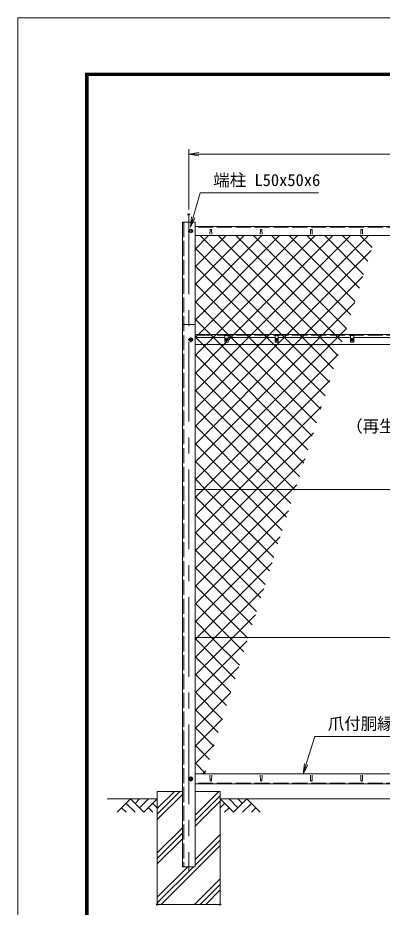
# Model space of a CAD drawing. Units: millimetres, scale not verified. Extents: x -4200 to 4200, y -2970 to 2970.
# Drawn here: x -4200 to -2750, y -573 to 2970 of the extents above; entities that cross this region are included whole.
import ezdxf
from ezdxf.enums import TextEntityAlignment as Align

# ---------------------------------------------------------------- set-up
doc = ezdxf.new("R2010")
doc.units = ezdxf.units.MM
doc.header["$LTSCALE"] = 10
doc.header["$PDMODE"] = 32
doc.header["$PDSIZE"] = 5
doc.linetypes.add('DASHED', pattern=[7.5, 6, -1.5])
doc.linetypes.add('USER1', pattern=[50.8, 31.75, -6.35, 6.35, -6.35])
for name, color, linetype, lineweight in [('0-0_D-STR1', 1, 'Continuous', 18), ('0-1_D-STR-DIM', 7, 'Continuous', 13), ('0-2_0', 7, 'Continuous', 18), ('0-5_D-STR3', 3, 'Continuous', 13), ('0-6_D-BMK', 2, 'USER1', 13), ('0-7_D-STR2', 7, 'Continuous', 13), ('0-8_D-STR-TXT', 7, 'Continuous', 13), ('0-9_D-TTL', 7, 'Continuous', 18), ('0-B_D-BGD', 7, 'Continuous', 18), ('0-C_D-STR4', 7, 'Continuous', 18), ('0-D_D-DCR-HCH', 7, 'Continuous', 13)]:
    doc.layers.add(name, color=color, linetype=linetype, lineweight=lineweight)
doc.layers.add('0-3_Defpoints', color=7, linetype='Continuous')
doc.styles.add('ＭＳ ゴシック', font='')
doc.styles.get('ＭＳ ゴシック').set_extended_font_data('MS Gothic')

# ---------------------------------------------------------------- blocks, each defined once
blk = doc.blocks.new('_Open')
at = {"layer": '0-2_0'}
blk.add_line((-10, 1.667), (0, 0), dxfattribs=at)
blk.add_lwpolyline([(-10, -1.667), (0, 0), (-10, 0)], dxfattribs=at)

msp = doc.modelspace()

# ---------------------------------------------------------------- linework, layer by layer
at = {"layer": '0-0_D-STR1'}
for p, q in [((-3544.9, 2156), (-3544.9, -411.84)), ((-3544.9, 2156), (-3494.9, 2156)), ((-3494.9, -411.84), (-3494.9, 2156)), ((-1547.9, 2138.33), (-3494.9, 2138.33)), ((-1547.9, 2102.07), (-3494.9, 2102.07)), ((-3434.9, 2125.2), (-3435.65, 2107.45)), ((-3428.9, 2125.2), (-3428.15, 2107.45)), ((-3234.9, 2125.2), (-3235.65, 2107.45)), ((-3228.9, 2125.2), (-3228.15, 2107.45)), ((-3034.9, 2125.2), (-3035.65, 2107.45)), ((-3028.9, 2125.2), (-3028.15, 2107.45)), ((-2834.9, 2125.2), (-2835.65, 2107.45)), ((-2828.9, 2125.2), (-2828.15, 2107.45)), ((-3544.9, 1748.16), (-3494.9, 1748.16)), ((-1547.9, 1708.16), (-3494.9, 1708.16)), ((-3494.9, 1668.16), (-1547.9, 1668.16)), ((-3494.9, -41.84), (-1547.9, -41.84)), ((-3434.9, -68.71), (-3435.65, -47.21)), ((-3428.9, -68.71), (-3428.15, -47.21)), ((-3234.9, -68.71), (-3235.65, -47.21)), ((-3228.9, -68.71), (-3228.15, -47.21)), ((-3034.9, -68.71), (-3035.65, -47.21)), ((-3028.9, -68.71), (-3028.15, -47.21)), ((-2834.9, -68.71), (-2835.65, -47.21)), ((-2828.9, -68.71), (-2828.15, -47.21)), ((-1547.9, -81.84), (-3494.9, -81.84)), ((-3544.9, -411.84), (-3494.9, -411.84))]:
    msp.add_line(p, q, dxfattribs=at)
at = {"layer": '0-0_D-STR1', "linetype": 'DASHED'}
for p, q in [((-3538.9, 2156), (-3538.9, -411.84)), ((-1547.9, 2135.61), (-3494.9, 2135.61)), ((-1547.9, 1705.16), (-3494.9, 1705.16)), ((-1547.9, -78.84), (-3494.9, -78.84))]:
    msp.add_line(p, q, dxfattribs=at)
at = {"layer": '0-0_D-STR1'}
for centre, start, end in [((-3431.9, 2123.95), 22.61986, 157.38014), ((-3231.9, 2123.95), 22.61986, 157.38014), ((-3031.9, 2123.95), 22.61986, 157.38014), ((-2831.9, 2123.95), 22.61986, 157.38014), ((-3431.9, -67.46), 202.61986, 337.38014), ((-3231.9, -67.46), 202.61986, 337.38014), ((-3031.9, -67.46), 202.61986, 337.38014), ((-2831.9, -67.46), 202.61986, 337.38014)]:
    msp.add_arc(centre, 3.25, start, end, dxfattribs=at)
at = {"layer": '0-1_D-STR-DIM'}
for p, q in [((-3519.9, 2206.66), (-3519.9, 2446.66)), ((-3519.9, 2426.66), (-1519.9, 2426.66))]:
    msp.add_line(p, q, dxfattribs=at)
at = {"layer": '0-3_Defpoints'}
for p in [(-3519.9, 2186.66), (-3644.9, -561.84), (-3394.9, -561.84)]:
    msp.add_point(p, dxfattribs=at)
at = {"layer": '0-5_D-STR3'}
for p, q in [((-3505.4, 1684.41), (-3505.4, 1691.91)), ((-3376.4, 1696.16), (-3494.9, 1696.16)), ((-3371.73, 1688.55), (-3373.25, 1688.53)), ((-3373.25, 1688.53), (-3373.25, 1687.8)), ((-3373.25, 1688.53), (-3373.25, 1687.8)), ((-3371.73, 1687.77), (-3373.25, 1687.8)), ((-3370.8, 1689.03), (-3371.73, 1688.55)), ((-3370.8, 1687.3), (-3371.73, 1687.77)), ((-3370.78, 1689.04), (-3370.29, 1689.97)), ((-3370.78, 1687.28), (-3370.29, 1686.36)), ((-3370.26, 1691.51), (-3370.29, 1689.97)), ((-3370.29, 1691.51), (-3369.53, 1691.51)), ((-3370.26, 1684.81), (-3370.29, 1686.36)), ((-3370.26, 1684.81), (-3369.53, 1684.81)), ((-3369.53, 1691.51), (-3369.5, 1689.97)), ((-3369.53, 1684.81), (-3369.5, 1686.36)), ((-3369.01, 1689.04), (-3369.5, 1689.97)), ((-3369.01, 1687.28), (-3369.5, 1686.36)), ((-3369, 1689.03), (-3368.07, 1688.55)), ((-3369, 1687.3), (-3368.07, 1687.77)), ((-3368.07, 1687.77), (-3366.55, 1687.8)), ((-3176.4, 1696.16), (-3363.4, 1696.16)), ((-3171.73, 1688.55), (-3173.25, 1688.53)), ((-3173.25, 1688.53), (-3173.25, 1687.8)), ((-3173.25, 1688.53), (-3173.25, 1687.8)), ((-3171.73, 1687.77), (-3173.25, 1687.8)), ((-3170.8, 1689.03), (-3171.73, 1688.55)), ((-3170.8, 1687.3), (-3171.73, 1687.77)), ((-3170.78, 1689.04), (-3170.29, 1689.97)), ((-3170.78, 1687.28), (-3170.29, 1686.36)), ((-3170.26, 1691.51), (-3170.29, 1689.97)), ((-3170.29, 1691.51), (-3169.53, 1691.51)), ((-3170.26, 1684.81), (-3170.29, 1686.36)), ((-3170.26, 1684.81), (-3169.53, 1684.81)), ((-3169.53, 1691.51), (-3169.5, 1689.97)), ((-3169.53, 1684.81), (-3169.5, 1686.36)), ((-3169.01, 1689.04), (-3169.5, 1689.97)), ((-3169.01, 1687.28), (-3169.5, 1686.36)), ((-3169, 1689.03), (-3168.07, 1688.55)), ((-3169, 1687.3), (-3168.07, 1687.77)), ((-3168.07, 1687.77), (-3166.55, 1687.8)), ((-2876.4, 1696.16), (-3163.4, 1696.16)), ((-2871.73, 1688.55), (-2873.25, 1688.53)), ((-2873.25, 1688.53), (-2873.25, 1687.8)), ((-2873.25, 1688.53), (-2873.25, 1687.8)), ((-2871.73, 1687.77), (-2873.25, 1687.8)), ((-2870.8, 1689.03), (-2871.73, 1688.55)), ((-2870.8, 1687.3), (-2871.73, 1687.77)), ((-2870.78, 1689.04), (-2870.29, 1689.97)), ((-2870.78, 1687.28), (-2870.29, 1686.36)), ((-2870.26, 1691.51), (-2870.29, 1689.97)), ((-2870.29, 1691.51), (-2869.53, 1691.51)), ((-2870.26, 1684.81), (-2870.29, 1686.36)), ((-2870.26, 1684.81), (-2869.53, 1684.81)), ((-2869.53, 1691.51), (-2869.5, 1689.97)), ((-2869.53, 1684.81), (-2869.5, 1686.36)), ((-2869.01, 1689.04), (-2869.5, 1689.97)), ((-2869.01, 1687.28), (-2869.5, 1686.36)), ((-2869, 1689.03), (-2868.07, 1688.55)), ((-2869, 1687.3), (-2868.07, 1687.77)), ((-2868.07, 1687.77), (-2866.55, 1687.8)), ((-2576.4, 1696.16), (-2863.4, 1696.16)), ((-1547.9, 1091.41), (-3494.9, 1091.41)), ((-1547.9, 501.41), (-3494.9, 501.41))]:
    msp.add_line(p, q, dxfattribs=at)
for points in [[(-3505.4, 2123.95), (-3511.9, 2127.71), (-3518.4, 2123.95), (-3518.4, 2116.45), (-3511.9, 2112.69), (-3505.4, 2116.45)], [(-3376.4, 1704.16), (-3363.4, 1704.16), (-3363.4, 1678.16), (-3376.4, 1678.16)], [(-3176.4, 1704.16), (-3163.4, 1704.16), (-3163.4, 1678.16), (-3176.4, 1678.16)], [(-2876.4, 1704.16), (-2863.4, 1704.16), (-2863.4, 1678.16), (-2876.4, 1678.16)], [(-3505.4, 1691.91), (-3511.9, 1695.67), (-3518.4, 1691.91), (-3518.4, 1684.41), (-3511.9, 1680.66), (-3505.4, 1684.41)], [(-3505.4, -58.09), (-3511.9, -54.33), (-3518.4, -58.09), (-3518.4, -65.59), (-3511.9, -69.34), (-3505.4, -65.59)]]:
    msp.add_lwpolyline(points, close=True, dxfattribs=at)
for points in [[(-3368.07, 1688.55), (-3366.55, 1688.53), (-3366.55, 1687.8)], [(-3168.07, 1688.55), (-3166.55, 1688.53), (-3166.55, 1687.8)], [(-2868.07, 1688.55), (-2866.55, 1688.53), (-2866.55, 1687.8)]]:
    msp.add_lwpolyline(points, dxfattribs=at)
for centre, radius in [((-3511.9, 2120.2), 6.25), ((-3511.9, 1688.16), 6.25), ((-3369.9, 1688.16), 5.25), ((-3169.9, 1688.16), 5.25), ((-2869.9, 1688.16), 5.25), ((-3511.9, -61.84), 6.25)]:
    msp.add_circle(centre, radius, dxfattribs=at)
at = {"layer": '0-6_D-BMK'}
for p, q in [((-3519.9, 2186.66), (-3519.9, -426.84)), ((-3501.9, 2120.2), (-3521.9, 2120.2)), ((-3501.9, 1688.16), (-3521.9, 1688.16)), ((-3511.9, 1698.16), (-3511.9, 1678.16)), ((-3377.34, 1688.16), (-3362.46, 1688.16)), ((-3369.9, 1695.6), (-3369.9, 1680.72)), ((-3177.34, 1688.16), (-3162.46, 1688.16)), ((-3169.9, 1695.6), (-3169.9, 1680.72)), ((-2877.34, 1688.16), (-2862.46, 1688.16)), ((-2869.9, 1695.6), (-2869.9, 1680.72)), ((-3501.9, -61.84), (-3521.9, -61.84)), ((-3511.9, -51.84), (-3511.9, -71.84))]:
    msp.add_line(p, q, dxfattribs=at)
at = {"layer": '0-7_D-STR2'}
for p, q in [((-3494.9, 2048.45), (-3441.28, 2102.07)), ((-3494.9, 1977.74), (-3370.57, 2102.07)), ((-3494.9, 1907.03), (-3299.86, 2102.07)), ((-3494.9, 1836.32), (-3229.15, 2102.07)), ((-3494.9, 1765.61), (-3158.43, 2102.07)), ((-3079.89, 1708.16), (-3473.8, 2102.07)), ((-3009.18, 1708.16), (-3403.09, 2102.07)), ((-3269.5, 1708.16), (-2875.59, 2102.07)), ((-2892.12, 1732.53), (-3261.67, 2102.07)), ((-3198.79, 1708.16), (-2804.88, 2102.07)), ((-2875.08, 1786.19), (-3190.96, 2102.07)), ((-2858.03, 1839.86), (-3120.25, 2102.07)), ((-2840.99, 1893.53), (-3049.53, 2102.07)), ((-2823.95, 1947.2), (-2978.82, 2102.07)), ((-2806.9, 2000.86), (-2908.11, 2102.07)), ((-2789.86, 2054.53), (-2837.4, 2102.07)), ((-3128.08, 1708.16), (-2793.65, 2042.6)), ((-3221.31, 1708.16), (-3494.9, 1981.75)), ((-3057.37, 1708.16), (-2826.56, 1938.98)), ((-3292.02, 1708.16), (-3494.9, 1911.04)), ((-3362.73, 1708.16), (-3494.9, 1840.33)), ((-2986.66, 1708.16), (-2859.46, 1835.36)), ((-3359.73, 1705.16), (-3362.73, 1708.16)), ((-3350.73, 1696.16), (-3359.73, 1705.16)), ((-3289.02, 1705.16), (-3292.02, 1708.16)), ((-3280.02, 1696.16), (-3289.02, 1705.16)), ((-3281.5, 1696.16), (-3272.5, 1705.16)), ((-3272.5, 1705.16), (-3269.5, 1708.16)), ((-3218.31, 1705.16), (-3221.31, 1708.16)), ((-3209.31, 1696.16), (-3218.31, 1705.16)), ((-3210.79, 1696.16), (-3201.79, 1705.16)), ((-3201.79, 1705.16), (-3198.79, 1708.16)), ((-3140.08, 1696.16), (-3131.08, 1705.16)), ((-3131.08, 1705.16), (-3128.08, 1708.16)), ((-3076.89, 1705.16), (-3079.89, 1708.16)), ((-3067.89, 1696.16), (-3076.89, 1705.16)), ((-3069.37, 1696.16), (-3060.37, 1705.16)), ((-3060.37, 1705.16), (-3057.37, 1708.16)), ((-3006.18, 1705.16), (-3009.18, 1708.16)), ((-2997.18, 1696.16), (-3006.18, 1705.16)), ((-2998.66, 1696.16), (-2989.66, 1705.16)), ((-2989.66, 1705.16), (-2986.66, 1708.16)), ((-2927.95, 1696.16), (-2918.95, 1705.16)), ((-2918.95, 1705.16), (-2915.95, 1708.16)), ((-2915.95, 1708.16), (-2892.37, 1731.74)), ((-3494.9, 1482.77), (-3309.5, 1668.16)), ((-3494.9, 1412.06), (-3238.79, 1668.16)), ((-3494.9, 1341.35), (-3168.08, 1668.16)), ((-3494.9, 1270.64), (-3097.37, 1668.16)), ((-3494.9, 1199.93), (-3026.66, 1668.16)), ((-3494.9, 1129.21), (-2955.95, 1668.16)), ((-3322.73, 1668.16), (-3350.73, 1696.16)), ((-3011.43, 1356.86), (-3322.73, 1668.16)), ((-3309.5, 1668.16), (-3281.5, 1696.16)), ((-3252.02, 1668.16), (-3280.02, 1696.16)), ((-2994.38, 1410.53), (-3252.02, 1668.16)), ((-3238.79, 1668.16), (-3210.79, 1696.16)), ((-3181.31, 1668.16), (-3209.31, 1696.16)), ((-2977.34, 1464.19), (-3181.31, 1668.16)), ((-3168.08, 1668.16), (-3140.08, 1696.16)), ((-3097.37, 1668.16), (-3069.37, 1696.16)), ((-3039.89, 1668.16), (-3067.89, 1696.16)), ((-2943.25, 1571.53), (-3039.89, 1668.16)), ((-3026.66, 1668.16), (-2998.66, 1696.16)), ((-2969.18, 1668.16), (-2997.18, 1696.16)), ((-2926.21, 1625.19), (-2969.18, 1668.16)), ((-2955.95, 1668.16), (-2927.95, 1696.16)), ((-3062.56, 1195.86), (-3494.9, 1628.2)), ((-3461.99, 1091.41), (-2925.28, 1628.13)), ((-3079.6, 1142.19), (-3494.9, 1557.49)), ((-3391.28, 1091.41), (-2958.18, 1524.51)), ((-3099.53, 1091.41), (-3494.9, 1486.78)), ((-3320.57, 1091.41), (-2991.09, 1420.89)), ((-3170.24, 1091.41), (-3494.9, 1416.07)), ((-3240.95, 1091.41), (-3494.9, 1345.36)), ((-3249.86, 1091.41), (-3024, 1317.27)), ((-3311.66, 1091.41), (-3494.9, 1274.64)), ((-3179.15, 1091.41), (-3056.91, 1213.65)), ((-3382.37, 1091.41), (-3494.9, 1203.93)), ((-3453.09, 1091.41), (-3494.9, 1133.22)), ((-3108.44, 1091.41), (-3089.81, 1110.04)), ((-3494.9, 1058.5), (-3461.99, 1091.41)), ((-3494.9, 987.79), (-3391.28, 1091.41)), ((-3494.9, 917.08), (-3320.57, 1091.41)), ((-3494.9, 846.37), (-3249.86, 1091.41)), ((-3494.9, 775.66), (-3179.15, 1091.41)), ((-3494.9, 704.95), (-3108.44, 1091.41)), ((-3181.86, 820.19), (-3453.09, 1091.41)), ((-3164.82, 873.86), (-3382.37, 1091.41)), ((-3147.78, 927.52), (-3311.66, 1091.41)), ((-3130.73, 981.19), (-3240.95, 1091.41)), ((-3113.69, 1034.86), (-3170.24, 1091.41)), ((-3096.64, 1088.52), (-3099.53, 1091.41)), ((-3198.91, 766.52), (-3494.9, 1062.51)), ((-3494.9, 634.24), (-3122.72, 1006.42)), ((-3215.95, 712.85), (-3494.9, 991.8)), ((-3232.99, 659.19), (-3494.9, 921.09)), ((-3494.9, 563.53), (-3155.63, 902.8)), ((-3250.04, 605.52), (-3494.9, 850.38)), ((-3267.08, 551.85), (-3494.9, 779.67)), ((-3486.31, 501.41), (-3188.53, 799.18)), ((-3287.35, 501.41), (-3494.9, 708.96)), ((-3415.59, 501.41), (-3221.44, 695.57)), ((-3358.06, 501.41), (-3494.9, 638.25)), ((-3428.77, 501.41), (-3494.9, 567.54)), ((-3344.88, 501.41), (-3254.35, 591.95)), ((-3494.9, 492.82), (-3486.31, 501.41)), ((-3494.9, 422.11), (-3415.59, 501.41)), ((-3494.9, 351.4), (-3344.88, 501.41)), ((-3335.26, 337.19), (-3494.9, 496.83)), ((-3318.21, 390.85), (-3428.77, 501.41)), ((-3301.17, 444.52), (-3358.06, 501.41)), ((-3284.12, 498.19), (-3287.35, 501.41)), ((-3494.9, 280.69), (-3287.25, 488.33)), ((-3352.3, 283.52), (-3494.9, 426.12)), ((-3494.9, 209.98), (-3320.16, 384.71)), ((-3369.34, 229.85), (-3494.9, 355.41)), ((-3386.39, 176.18), (-3494.9, 284.7)), ((-3494.9, 139.27), (-3353.07, 281.09)), ((-3403.43, 122.52), (-3494.9, 213.98)), ((-3494.9, 68.55), (-3385.98, 177.48)), ((-3420.47, 68.85), (-3494.9, 143.27)), ((-3494.9, -2.16), (-3418.88, 73.86)), ((-3437.52, 15.18), (-3494.9, 72.56)), ((-3454.56, -38.48), (-3494.9, 1.85)), ((-3463.87, -41.84), (-3451.79, -29.76))]:
    msp.add_line(p, q, dxfattribs=at)
for points in [[(-3494.9, 1694.9), (-3493.64, 1696.16), (-3484.64, 1705.16), (-3481.64, 1708.16), (-3087.72, 2102.07)], [(-3494.9, 1624.19), (-3450.93, 1668.16), (-3422.93, 1696.16), (-3413.93, 1705.16), (-3410.93, 1708.16), (-3017.01, 2102.07)], [(-3363.4, 1684.98), (-3352.22, 1696.16), (-3343.22, 1705.16), (-3340.22, 1708.16), (-2946.3, 2102.07)], [(-2909.16, 1678.86), (-2926.46, 1696.16), (-2935.46, 1705.16), (-2938.46, 1708.16), (-3332.38, 2102.07)], [(-2960.3, 1517.86), (-3110.6, 1668.16), (-3138.6, 1696.16), (-3147.6, 1705.16), (-3150.6, 1708.16), (-3494.9, 2052.46)], [(-3028.47, 1303.19), (-3393.44, 1668.16), (-3421.44, 1696.16), (-3430.44, 1705.16), (-3433.44, 1708.16), (-3494.9, 1769.62)], [(-3045.51, 1249.52), (-3464.15, 1668.16), (-3492.15, 1696.16), (-3494.9, 1698.91)], [(-3494.9, 1553.48), (-3380.22, 1668.16), (-3370.22, 1678.16)]]:
    msp.add_lwpolyline(points, dxfattribs=at)
at = {"layer": '0-8_D-STR-TXT'}
for points in [[(-3003.54, 2272.58), (-3474.52, 2272.58), (-3512.6, 2138.31)], [(-2320.77, 107.03), (-3018.65, 107.03), (-3064.01, -39.93)]]:
    msp.add_lwpolyline(points, dxfattribs=at)
at = {"layer": '0-9_D-TTL', "color": 2}
msp.add_lwpolyline([(-4200, 2970), (4200, 2970), (4200, -2970), (-4200, -2970)], close=True, dxfattribs=at)
at = {"layer": '0-9_D-TTL'}
for points in [[(-3930, 2750), (3930, 2750), (3930, -2750), (-3930, -2750)], [(-3927.5, 2747.5), (3927.5, 2747.5), (3927.5, -2747.5), (-3927.5, -2747.5)], [(-3925, 2745), (3925, 2745), (3925, -2745), (-3925, -2745)], [(-3922.5, 2742.5), (3922.5, 2742.5), (3922.5, -2742.5), (-3922.5, -2742.5)], [(-3920, 2740), (3920, 2740), (3920, -2740), (-3920, -2740)]]:
    msp.add_lwpolyline(points, close=True, dxfattribs=at)
at = {"layer": '0-B_D-BGD'}
for p, q in [((-3644.9, -141.84), (-3844.9, -141.84)), ((-1644.9, -141.84), (-3394.9, -141.84))]:
    msp.add_line(p, q, dxfattribs=at)
at = {"layer": '0-C_D-STR4'}
for p, q in [((-3644.9, -111.84), (-3644.9, -561.84)), ((-3544.9, -111.84), (-3644.9, -111.84)), ((-3394.9, -111.84), (-3494.9, -111.84)), ((-3394.9, -111.84), (-3394.9, -561.84)), ((-3394.9, -561.84), (-3644.9, -561.84))]:
    msp.add_line(p, q, dxfattribs=at)
at = {"layer": '0-D_D-DCR-HCH'}
for p, q in [((-3644.9, -201.98), (-3554.75, -111.84)), ((-3644.9, -179.89), (-3576.85, -111.84)), ((-3644.9, -224.08), (-3544.9, -124.08)), ((-3494.9, -206.66), (-3400.07, -111.84)), ((-3494.9, -228.76), (-3394.9, -128.76)), ((-3751.32, -141.84), (-3804.53, -195.05)), ((-3769.06, -159.58), (-3733.42, -195.05)), ((-3751.32, -141.84), (-3698.11, -195.05)), ((-3733.58, -159.58), (-3715.85, -141.84)), ((-3715.85, -177.31), (-3680.37, -141.84)), ((-3698.11, -195.05), (-3644.9, -141.84)), ((-3662.63, -159.58), (-3644.9, -177.23)), ((-3494.9, -250.86), (-3394.9, -150.86)), ((-3341.69, -195.05), (-3394.9, -141.84)), ((-3377.16, -159.58), (-3394.9, -177.23)), ((-3323.95, -177.31), (-3359.42, -141.84)), ((-3288.47, -141.84), (-3341.69, -195.05)), ((-3306.12, -159.67), (-3323.95, -141.84)), ((-3270.74, -159.58), (-3306.37, -195.05)), ((-3288.47, -141.84), (-3235.26, -195.05)), ((-3786.8, -177.31), (-3768.98, -195.05)), ((-3680.37, -177.31), (-3662.55, -195.05)), ((-3359.42, -177.31), (-3377.24, -195.05)), ((-3253, -177.31), (-3270.82, -195.05)), ((-3644.9, -356.66), (-3544.9, -256.66)), ((-3644.9, -378.76), (-3544.9, -278.76)), ((-3494.9, -383.44), (-3394.9, -283.44)), ((-3644.9, -400.86), (-3544.9, -300.86)), ((-3494.9, -405.54), (-3394.9, -305.54)), ((-3629.1, -561.84), (-3394.9, -327.63)), ((-3644.9, -555.54), (-3501.2, -411.84)), ((-3644.9, -533.44), (-3523.3, -411.84)), ((-3496.52, -561.84), (-3394.9, -460.22)), ((-3474.42, -561.84), (-3394.9, -482.31)), ((-3452.33, -561.84), (-3394.9, -504.41))]:
    msp.add_line(p, q, dxfattribs=at)

# ---------------------------------------------------------------- block references
at = {"layer": '0-1_D-STR-DIM', "xscale": 4, "yscale": 4, "rotation": 180}
msp.add_blockref('_Open', (-3519.9, 2426.66), dxfattribs=at)
at = {"layer": '0-8_D-STR-TXT', "xscale": 4, "yscale": 4}
for p, rotation in [((-3513.15, 2136.38), 254.16392), ((-3064.6, -41.84), 252.84683)]:
    msp.add_blockref('_Open', p, dxfattribs=dict(at, rotation=rotation))

# ---------------------------------------------------------------- texts
at = {"layer": '0-8_D-STR-TXT', "style": 'ＭＳ ゴシック'}
for s, p in [('端柱 L50x50x6', (-3422.33, 2285.16)), ('（再生PET樹脂被覆鉄線）', (-2893.5, 1304.54)), ('爪付胴縁 R付L40x40x3', (-2966.71, 119.61))]:
    msp.add_text(s, height=48.09, dxfattribs=at).set_placement(p, align=Align.BOTTOM_LEFT)

doc.saveas('drawing.dxf')
